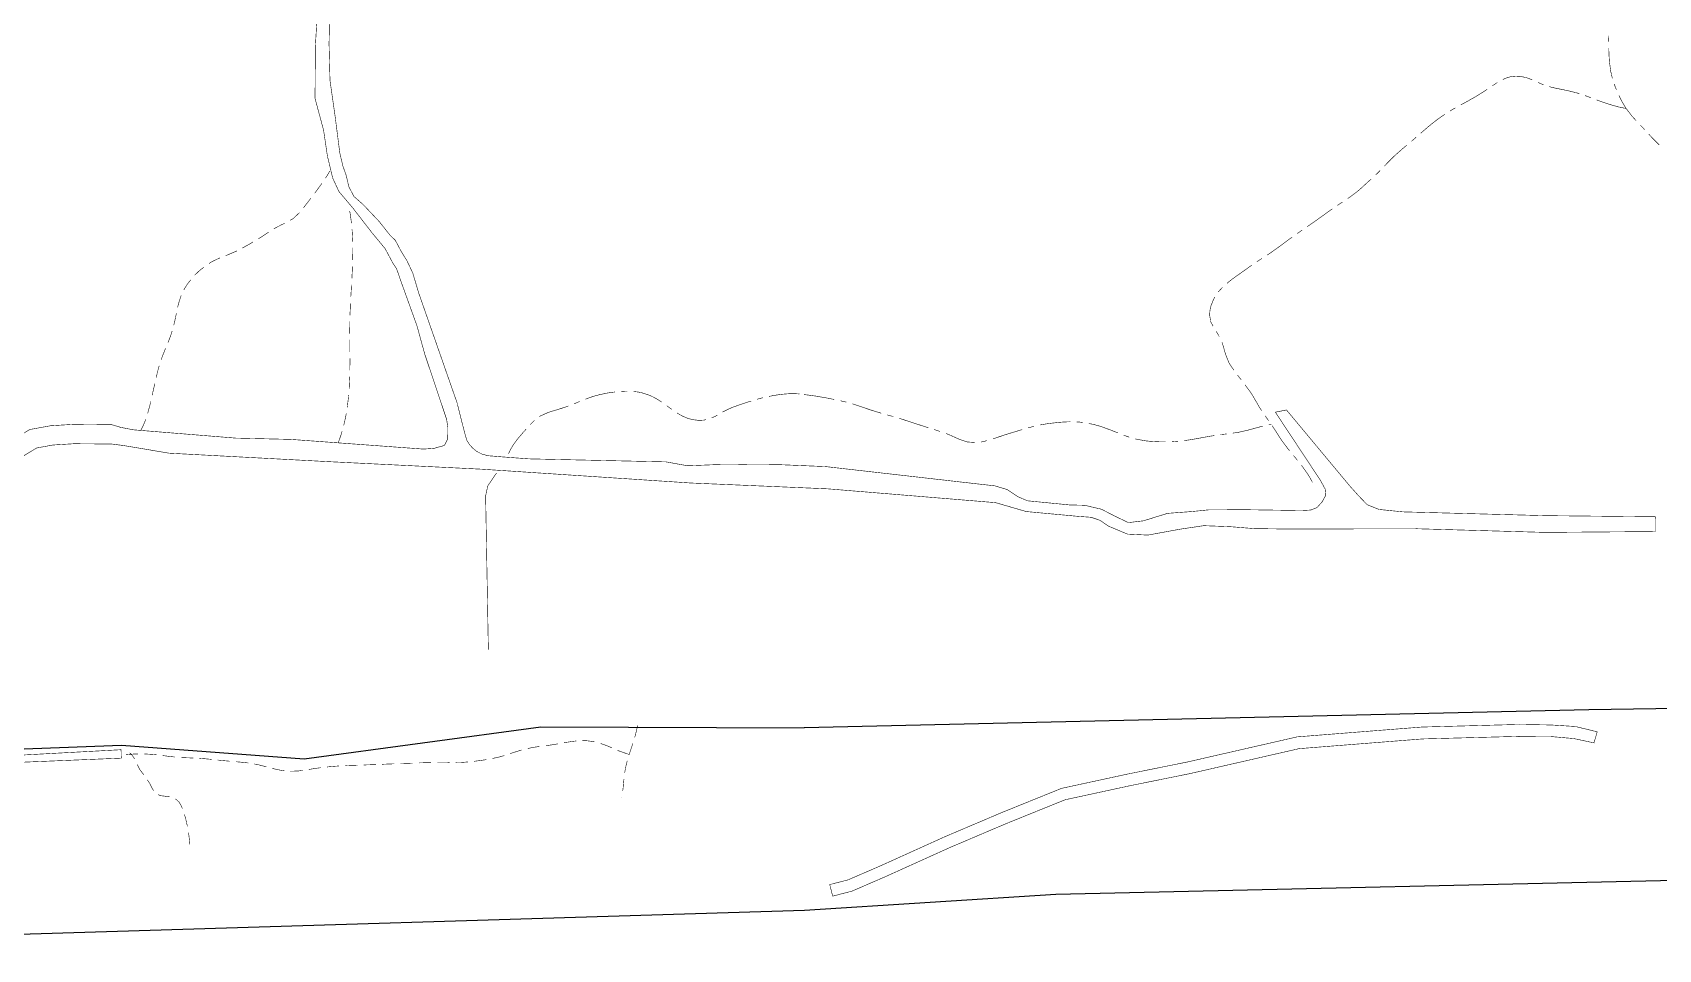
# Model space of a CAD drawing. Extents: x 204834 to 208707, y 4853033 to 4855981.
# Drawn here: x 207864 to 208393, y 4854871 to 4855170 of the extents above; entities that cross this region are included whole.
import ezdxf

# ---------------------------------------------------------------- set-up
doc = ezdxf.new("R2010")
doc.units = 0
doc.header["$LTSCALE"] = 1.5
doc.header["$MEASUREMENT"] = 0
doc.linetypes.add('PHANTOMX2', pattern=[5, 2.5, -0.5, 0.5, -0.5, 0.5, -0.5])
for name, color, linetype in [('CD-MALHA-LOTES', 40, 'CONTINUOUS'), ('HD-CURSO-INTER', 170, 'CONTINUOUS'), ('HD-VALAS-DRENOS', 170, 'CONTINUOUS'), ('SV-CAMINHO-TRILHA', 20, 'CONTINUOUS'), ('SV-EST-M-N-PAV', 1, 'PHANTOMX2'), ('SV-RUA-NAO-PAV-S-GUIA-C-GUIA', 7, 'PHANTOMX2')]:
    doc.layers.add(name, color=color, linetype=linetype)

msp = doc.modelspace()

# ---------------------------------------------------------------- linework, layer by layer
at = {"layer": 'CD-MALHA-LOTES', "linetype": 'Continuous'}
for p, q in [((207952.1, 4854933.15), (208029.15, 4854943.5)), ((208029.15, 4854943.5), (208114.94, 4854943.21)), ((207822.76, 4854934.88), (207892.56, 4854937.61)), ((207892.56, 4854937.61), (207952.1, 4854933.15)), ((207804.19, 4854874.36), (208115.12, 4854883.81))]:
    msp.add_line(p, q, dxfattribs=at)
for points in [[(208635.38, 4854952.57), (208538.16, 4854951.62), (208370.58, 4854949.07), (208114.94, 4854943.21)], [(208115.12, 4854883.81), (208196.9, 4854889.01), (208417.89, 4854894.08), (208648.03, 4854899.85)]]:
    msp.add_lwpolyline(points, dxfattribs=at)
at = {"layer": 'HD-CURSO-INTER', "const_width": 0.18}
for points in [[(208376.94, 4855168.69), (208376.99, 4855167.69)], [(208376.99, 4855167.69), (208377, 4855167.47)], [(208377, 4855167.47), (208377.01, 4855166.69)], [(208377.06, 4855164.69), (208377.08, 4855163.69)], [(208377.08, 4855163.69), (208377.09, 4855163.08)], [(208377.09, 4855163.08), (208377.16, 4855161.7)], [(208377.16, 4855161.7), (208377.16, 4855161.57)], [(208377.16, 4855161.57), (208377.23, 4855160.7)], [(208377.23, 4855160.7), (208377.27, 4855160.07)], [(208345.17, 4855155.32), (208343.41, 4855154.79)], [(208345.33, 4855155.34), (208345.17, 4855155.32)], [(208346.67, 4855155.48), (208345.33, 4855155.34)], [(208347.32, 4855155.45), (208346.67, 4855155.48)], [(208348.19, 4855155.41), (208347.32, 4855155.45)], [(208348.32, 4855155.39), (208348.19, 4855155.41)], [(208350.19, 4855155), (208348.32, 4855155.39)], [(208377.27, 4855160.07), (208377.59, 4855157.72)], [(208377.59, 4855157.72), (208377.67, 4855157.1)], [(208377.67, 4855157.1), (208377.98, 4855155.76)], [(208377.98, 4855155.76), (208378.18, 4855154.88)], [(208335.99, 4855150.24), (208334.05, 4855149.04)], [(208336.59, 4855150.63), (208335.99, 4855150.24)], [(208337.25, 4855151.06), (208336.59, 4855150.63)], [(208337.43, 4855151.18), (208337.25, 4855151.06)], [(208339.33, 4855152.47), (208339.09, 4855152.3)], [(208339.92, 4855152.86), (208339.33, 4855152.47)], [(208340.6, 4855153.32), (208339.92, 4855152.86)], [(208340.76, 4855153.4), (208340.6, 4855153.32)], [(208343.25, 4855154.74), (208342.52, 4855154.35)], [(208343.41, 4855154.79), (208343.25, 4855154.74)], [(208350.28, 4855154.97), (208350.19, 4855155)], [(208351.6, 4855154.49), (208350.28, 4855154.97)], [(208352.14, 4855154.25), (208351.6, 4855154.49)], [(208355.72, 4855152.67), (208353.97, 4855153.45)], [(208355.81, 4855152.65), (208355.72, 4855152.67)], [(208358.4, 4855151.86), (208357.72, 4855152.07)], [(208358.68, 4855151.8), (208358.4, 4855151.86)], [(208359.86, 4855151.53), (208358.68, 4855151.8)], [(208360.64, 4855151.38), (208359.86, 4855151.53)], [(208362.13, 4855151.08), (208360.64, 4855151.38)], [(208362.6, 4855150.98), (208362.13, 4855151.08)], [(208363.6, 4855150.78), (208362.6, 4855150.98)], [(208364.55, 4855150.54), (208363.6, 4855150.78)], [(208366.51, 4855150.07), (208364.55, 4855150.54)], [(208367.44, 4855149.76), (208366.51, 4855150.07)], [(208378.18, 4855154.88), (208378.22, 4855154.79)], [(208378.85, 4855152.89), (208379.13, 4855152.03)], [(208379.13, 4855152.03), (208379.55, 4855151.02)], [(208326.2, 4855144.64), (208325.81, 4855144.41)], [(208327.07, 4855145.14), (208326.2, 4855144.64)], [(208331.06, 4855147.32), (208328.82, 4855146.1)], [(208331.45, 4855147.54), (208331.06, 4855147.32)], [(208333.44, 4855148.67), (208331.45, 4855147.54)], [(208334.05, 4855149.04), (208333.44, 4855148.67)], [(208370.52, 4855148.71), (208369.34, 4855149.14)], [(208371.22, 4855148.44), (208370.52, 4855148.71)], [(208374.1, 4855147.36), (208373.09, 4855147.74)], [(208374.97, 4855147.06), (208374.1, 4855147.36)], [(208376.94, 4855146.39), (208374.97, 4855147.06)], [(208377.82, 4855146.13), (208376.94, 4855146.39)], [(208379.74, 4855145.58), (208377.82, 4855146.13)], [(208381.2, 4855145.24), (208379.74, 4855145.58)], [(208379.74, 4855145.58), (208379.74, 4855145.58)], [(208380.36, 4855149.19), (208380.8, 4855148.29)], [(208380.8, 4855148.29), (208381.09, 4855147.7)], [(208381.09, 4855147.7), (208381.73, 4855146.52)], [(208381.7, 4855145.15), (208381.2, 4855145.24)], [(208382.68, 4855144.97), (208381.7, 4855145.15)], [(208381.73, 4855146.52), (208381.8, 4855146.38)], [(208381.8, 4855146.38), (208382.25, 4855145.67)], [(208382.25, 4855145.67), (208382.68, 4855144.97)], [(208382.68, 4855144.97), (208384, 4855143.24)], [(208318.83, 4855139.49), (208318.27, 4855139.03)], [(208319.52, 4855140.06), (208318.83, 4855139.49)], [(208319.6, 4855140.13), (208319.52, 4855140.06)], [(208320.71, 4855140.98), (208319.6, 4855140.13)], [(208321.19, 4855141.34), (208320.71, 4855140.98)], [(208321.92, 4855141.87), (208321.19, 4855141.34)], [(208322, 4855141.93), (208321.92, 4855141.87)], [(208323.15, 4855142.73), (208322, 4855141.93)], [(208323.65, 4855143.06), (208323.15, 4855142.73)], [(208325.81, 4855144.41), (208325.34, 4855144.13)], [(208384, 4855143.24), (208384.49, 4855142.6)], [(208384.49, 4855142.6), (208385.96, 4855140.97)], [(208387.33, 4855139.52), (208387.55, 4855139.29)], [(208387.55, 4855139.29), (208388.03, 4855138.79)], [(208313.74, 4855135.09), (208312.77, 4855134.27)], [(208314.29, 4855135.57), (208313.74, 4855135.09)], [(208316, 4855137.07), (208315.79, 4855136.89)], [(208316.55, 4855137.54), (208316, 4855137.07)], [(208318.27, 4855139.03), (208316.55, 4855137.54)], [(208388.03, 4855138.79), (208388.6, 4855138.2)], [(208388.6, 4855138.2), (208388.72, 4855138.07)], [(208390.07, 4855136.6), (208390.37, 4855136.28)], [(208390.37, 4855136.28), (208390.75, 4855135.86)], [(208390.75, 4855135.86), (208391.38, 4855135.17)], [(208391.38, 4855135.17), (208392.84, 4855133.72)], [(208307.53, 4855129.78), (208306.02, 4855128.32)], [(208308.21, 4855130.37), (208307.53, 4855129.78)], [(208309.78, 4855131.76), (208308.21, 4855130.37)], [(208310.47, 4855132.34), (208309.78, 4855131.76)], [(208310.93, 4855132.72), (208310.47, 4855132.34)], [(208311.24, 4855132.98), (208310.93, 4855132.72)], [(208392.84, 4855133.72), (208393.51, 4855133.06)], [(208301.82, 4855123.98), (208301.12, 4855123.32)], [(208301.85, 4855124.01), (208301.82, 4855123.98)], [(208302.55, 4855124.72), (208301.85, 4855124.01)], [(208304.95, 4855127.22), (208303.94, 4855126.16)], [(208305.33, 4855127.6), (208304.95, 4855127.22)], [(208306, 4855128.29), (208305.33, 4855127.6)], [(208306.02, 4855128.32), (208306, 4855128.29)], [(208296.38, 4855118.98), (208295.19, 4855117.95)], [(208296.7, 4855119.27), (208296.38, 4855118.98)], [(208297.48, 4855119.99), (208296.7, 4855119.27)], [(208298.17, 4855120.63), (208297.48, 4855119.99)], [(208298.72, 4855121.13), (208298.17, 4855120.63)], [(208298.91, 4855121.3), (208298.72, 4855121.13)], [(208299.65, 4855121.96), (208298.91, 4855121.3)], [(208288.95, 4855113.6), (208288.63, 4855113.38)], [(208289.47, 4855113.93), (208288.95, 4855113.6)], [(208290.21, 4855114.42), (208289.47, 4855113.93)], [(208290.3, 4855114.48), (208290.21, 4855114.42)], [(208292.71, 4855116.09), (208291.97, 4855115.59)], [(208292.8, 4855116.15), (208292.71, 4855116.09)], [(208295.11, 4855117.88), (208292.8, 4855116.15)], [(208295.19, 4855117.95), (208295.11, 4855117.88)], [(208282.11, 4855108.74), (208279.65, 4855107.03)], [(208283.65, 4855109.85), (208282.11, 4855108.75)], [(208282.11, 4855108.75), (208282.11, 4855108.74)], [(208283.74, 4855109.91), (208283.65, 4855109.85)], [(208286.08, 4855111.61), (208283.74, 4855109.91)], [(208286.17, 4855111.67), (208286.08, 4855111.61)], [(208286.99, 4855112.25), (208286.17, 4855111.67)], [(208273.09, 4855102.45), (208272.75, 4855102.2)], [(208273.91, 4855103.03), (208273.09, 4855102.45)], [(208277.17, 4855105.33), (208275.54, 4855104.19)], [(208277.18, 4855105.33), (208277.17, 4855105.33)], [(208279.65, 4855107.03), (208278.83, 4855106.46)], [(208279.65, 4855107.03), (208279.65, 4855107.03)], [(208266.6, 4855097.74), (208265.78, 4855097.21)], [(208266.62, 4855097.75), (208266.6, 4855097.74)], [(208268.9, 4855099.36), (208266.62, 4855097.75)], [(208269.07, 4855099.49), (208268.9, 4855099.36)], [(208270.11, 4855100.25), (208269.07, 4855099.49)], [(208270.67, 4855100.68), (208270.11, 4855100.25)], [(208271.54, 4855101.32), (208270.67, 4855100.68)], [(208272.28, 4855101.86), (208271.54, 4855101.32)], [(208272.75, 4855102.2), (208272.28, 4855101.86)], [(208258.35, 4855092.18), (208256.69, 4855091.01)], [(208259.14, 4855092.75), (208258.35, 4855092.18)], [(208260.77, 4855093.91), (208259.14, 4855092.75)], [(208262.82, 4855095.3), (208262.42, 4855095.03)], [(208263.26, 4855095.58), (208262.82, 4855095.3)], [(208264.08, 4855096.11), (208263.26, 4855095.58)], [(208264.1, 4855096.12), (208264.08, 4855096.11)], [(208251.15, 4855086.63), (208250.53, 4855085.94)], [(208251.21, 4855086.68), (208251.15, 4855086.63)], [(208254.17, 4855089.2), (208252.69, 4855088.01)], [(208254.25, 4855089.27), (208254.17, 4855089.2)], [(208255.38, 4855090.09), (208254.25, 4855089.27)], [(208255.88, 4855090.44), (208255.38, 4855090.09)], [(208256.61, 4855090.95), (208255.88, 4855090.44)], [(208256.69, 4855091.01), (208256.61, 4855090.95)], [(208248.43, 4855083.03), (208247.51, 4855080.81)], [(208248.75, 4855083.54), (208248.43, 4855083.03)], [(208250.14, 4855085.52), (208249.88, 4855085.18)], [(208250.53, 4855085.94), (208250.14, 4855085.52)], [(208247.04, 4855077.86), (208247.03, 4855077.75)], [(208247.03, 4855077.75), (208247.32, 4855075.88)], [(208247.15, 4855079.28), (208247.04, 4855077.86)], [(208247.28, 4855079.84), (208247.15, 4855079.28)], [(208247.5, 4855080.81), (208247.28, 4855079.84)], [(208247.32, 4855075.88), (208247.38, 4855075.49)], [(208247.51, 4855080.81), (208247.5, 4855080.81)], [(208247.38, 4855075.49), (208248.15, 4855074.08)], [(208249.16, 4855072.36), (208249.66, 4855071.62)], [(208249.66, 4855071.62), (208250.17, 4855070.64)], [(208251.04, 4855068.84), (208251.36, 4855067.89)], [(208251.36, 4855067.89), (208251.41, 4855067.73)], [(208251.41, 4855067.73), (208251.64, 4855066.93)], [(208251.64, 4855066.93), (208251.83, 4855066.28)], [(208251.83, 4855066.28), (208252.19, 4855065.01)], [(208252.19, 4855065.01), (208252.24, 4855064.82)], [(208252.24, 4855064.82), (208253.29, 4855062.22)], [(208253.29, 4855062.22), (208253.36, 4855062.06)], [(208253.36, 4855062.06), (208253.81, 4855061.37)], [(208253.81, 4855061.37), (208254.26, 4855060.67)], [(208254.26, 4855060.67), (208254.95, 4855059.73)], [(208256.14, 4855058.12), (208256.74, 4855057.32)], [(208256.74, 4855057.32), (208257.17, 4855056.76)], [(208257.17, 4855056.76), (208257.35, 4855056.53)], [(208258.56, 4855054.94), (208259.02, 4855054.34)], [(208040.91, 4855049.13), (208041.2, 4855049.25)], [(208041.2, 4855049.25), (208041.83, 4855049.51)], [(208043.69, 4855050.25), (208044.63, 4855050.6)], [(208044.63, 4855050.6), (208045.24, 4855050.84)], [(208045.24, 4855050.84), (208046.52, 4855051.24)], [(208046.52, 4855051.24), (208046.67, 4855051.29)], [(208046.67, 4855051.29), (208047.49, 4855051.51)], [(208047.49, 4855051.51), (208048.12, 4855051.69)], [(208048.12, 4855051.69), (208050.41, 4855052.18)], [(208050.41, 4855052.18), (208050.43, 4855052.19)], [(208050.43, 4855052.19), (208051.39, 4855052.35)], [(208051.39, 4855052.35), (208051.91, 4855052.43)], [(208051.91, 4855052.43), (208053.38, 4855052.62)], [(208055.37, 4855052.79), (208056.11, 4855052.85)], [(208056.11, 4855052.85), (208057.37, 4855052.88)], [(208059.36, 4855052.79), (208060.35, 4855052.66)], [(208060.35, 4855052.66), (208061.12, 4855052.56)], [(208061.12, 4855052.56), (208062.31, 4855052.28)], [(208062.31, 4855052.28), (208062.59, 4855052.22)], [(208062.59, 4855052.22), (208063.27, 4855051.99)], [(208063.27, 4855051.99), (208064.02, 4855051.75)], [(208064.02, 4855051.75), (208065.14, 4855051.28)], [(208065.14, 4855051.28), (208065.41, 4855051.17)], [(208065.41, 4855051.17), (208066.04, 4855050.84)], [(208066.04, 4855050.84), (208066.8, 4855050.44)], [(208066.8, 4855050.44), (208067.77, 4855049.84)], [(208067.77, 4855049.84), (208068.08, 4855049.65)], [(208068.08, 4855049.65), (208068.6, 4855049.29)], [(208095.62, 4855049.01), (208096.75, 4855049.38)], [(208096.75, 4855049.38), (208097.05, 4855049.47)], [(208097.05, 4855049.47), (208097.71, 4855049.67)], [(208099.63, 4855050.24), (208099.92, 4855050.33)], [(208099.92, 4855050.33), (208101.56, 4855050.75)], [(208103.52, 4855051.16), (208104.5, 4855051.37)], [(208104.5, 4855051.37), (208104.61, 4855051.39)], [(208104.61, 4855051.39), (208105.48, 4855051.53)], [(208105.48, 4855051.53), (208106.1, 4855051.64)], [(208106.1, 4855051.64), (208107.46, 4855051.81)], [(208107.46, 4855051.81), (208108.12, 4855051.9)], [(208108.12, 4855051.9), (208109.45, 4855052.01)], [(208109.45, 4855052.01), (208109.62, 4855052.02)], [(208109.62, 4855052.02), (208110.45, 4855052.05)], [(208110.45, 4855052.05), (208111.12, 4855052.07)], [(208111.12, 4855052.07), (208112.45, 4855052.03)], [(208112.45, 4855052.03), (208112.8, 4855052.02)], [(208112.8, 4855052.02), (208113.44, 4855051.94)], [(208114.93, 4855051.75), (208115.92, 4855051.65)], [(208115.92, 4855051.65), (208116.42, 4855051.59)], [(208116.42, 4855051.59), (208117.9, 4855051.39)], [(208117.9, 4855051.39), (208118.72, 4855051.28)], [(208118.72, 4855051.28), (208120.87, 4855050.91)], [(208120.87, 4855050.91), (208121.67, 4855050.78)], [(208121.67, 4855050.78), (208122.83, 4855050.56)], [(208122.83, 4855050.56), (208123.15, 4855050.5)], [(208123.15, 4855050.5), (208123.82, 4855050.36)], [(208123.82, 4855050.36), (208124.62, 4855050.2)], [(208124.62, 4855050.2), (208124.8, 4855050.17)], [(208126.75, 4855049.75), (208127.73, 4855049.53)], [(208127.73, 4855049.53), (208127.77, 4855049.52)], [(208127.77, 4855049.52), (208128.7, 4855049.3)], [(208259.02, 4855054.34), (208259.76, 4855053.34)], [(208259.76, 4855053.34), (208259.92, 4855053.14)], [(208259.92, 4855053.14), (208260.9, 4855051.69)], [(208260.9, 4855051.69), (208261.04, 4855051.47)], [(208261.04, 4855051.47), (208262.41, 4855049.1)], [(208028.74, 4855044.62), (208028.84, 4855044.7)], [(208028.84, 4855044.7), (208031.46, 4855045.88)], [(208031.46, 4855045.88), (208031.56, 4855045.93)], [(208031.56, 4855045.93), (208032.41, 4855046.2)], [(208032.41, 4855046.2), (208033.01, 4855046.39)], [(208033.01, 4855046.39), (208034.32, 4855046.78)], [(208034.32, 4855046.78), (208034.94, 4855046.97)], [(208034.94, 4855046.97), (208037.18, 4855047.69)], [(208037.18, 4855047.69), (208037.79, 4855047.89)], [(208037.79, 4855047.89), (208038.13, 4855048.02)], [(208039.99, 4855048.74), (208040.91, 4855049.13)], [(208070.23, 4855048.13), (208071.04, 4855047.54)], [(208071.04, 4855047.54), (208071.29, 4855047.36)], [(208071.29, 4855047.36), (208071.85, 4855046.96)], [(208073.51, 4855045.84), (208074.32, 4855045.31)], [(208074.32, 4855045.31), (208075.23, 4855044.83)], [(208075.23, 4855044.83), (208075.65, 4855044.61)], [(208075.65, 4855044.61), (208076.14, 4855044.41)], [(208076.14, 4855044.41), (208077.05, 4855044.03)], [(208077.05, 4855044.03), (208078.02, 4855043.76)], [(208084.87, 4855044.21), (208085.8, 4855044.58)], [(208085.8, 4855044.58), (208085.9, 4855044.62)], [(208085.9, 4855044.62), (208086.67, 4855045.06)], [(208088.4, 4855046.07), (208088.5, 4855046.13)], [(208088.5, 4855046.13), (208090.18, 4855046.98)], [(208090.18, 4855046.98), (208090.42, 4855047.1)], [(208090.42, 4855047.1), (208091.1, 4855047.38)], [(208091.1, 4855047.38), (208091.8, 4855047.67)], [(208091.8, 4855047.67), (208092.96, 4855048.09)], [(208092.96, 4855048.09), (208093.21, 4855048.19)], [(208093.21, 4855048.19), (208094.85, 4855048.75)], [(208094.85, 4855048.75), (208095.62, 4855049.01)], [(208130.63, 4855048.77), (208131, 4855048.67)], [(208131, 4855048.67), (208133.48, 4855047.84)], [(208133.48, 4855047.84), (208133.85, 4855047.71)], [(208133.85, 4855047.71), (208134.42, 4855047.51)], [(208134.42, 4855047.51), (208135.26, 4855047.22)], [(208135.26, 4855047.22), (208136.32, 4855046.86)], [(208136.32, 4855046.86), (208137.17, 4855046.58)], [(208137.17, 4855046.58), (208138.22, 4855046.25)], [(208138.22, 4855046.25), (208138.6, 4855046.14)], [(208138.6, 4855046.14), (208139.18, 4855045.97)], [(208139.18, 4855045.97), (208140.04, 4855045.71)], [(208140.04, 4855045.71), (208140.14, 4855045.68)], [(208142.06, 4855045.14), (208142.18, 4855045.1)], [(208142.18, 4855045.1), (208143.02, 4855044.86)], [(208143.02, 4855044.86), (208143.62, 4855044.7)], [(208143.62, 4855044.7), (208143.99, 4855044.59)], [(208145.91, 4855044.03), (208146.38, 4855043.89)], [(208262.41, 4855049.1), (208262.54, 4855048.88)], [(208262.54, 4855048.88), (208262.91, 4855048.23)], [(208262.91, 4855048.23), (208263.29, 4855047.57)], [(208263.29, 4855047.57), (208263.96, 4855046.53)], [(208265.09, 4855044.88), (208265.38, 4855044.47)], [(208265.38, 4855044.47), (208266.27, 4855043.27)], [(208021.42, 4855037.07), (208023.07, 4855039.01)], [(208023.07, 4855039.01), (208023.35, 4855039.35)], [(208023.35, 4855039.35), (208023.73, 4855039.76)], [(208023.73, 4855039.76), (208024.36, 4855040.46)], [(208024.36, 4855040.46), (208024.4, 4855040.5)], [(208025.75, 4855041.98), (208025.89, 4855042.13)], [(208025.89, 4855042.13), (208026.45, 4855042.7)], [(208026.45, 4855042.7), (208026.95, 4855043.21)], [(208026.95, 4855043.21), (208027.17, 4855043.38)], [(208078.02, 4855043.76), (208078.5, 4855043.62)], [(208078.5, 4855043.62), (208080, 4855043.44)], [(208080, 4855043.44), (208080.68, 4855043.36)], [(208080.68, 4855043.36), (208081.99, 4855043.43)], [(208081.99, 4855043.43), (208082.19, 4855043.44)], [(208082.19, 4855043.44), (208082.97, 4855043.59)], [(208146.38, 4855043.89), (208148.77, 4855043.13)], [(208148.77, 4855043.13), (208149.23, 4855042.98)], [(208149.23, 4855042.98), (208149.72, 4855042.82)], [(208149.72, 4855042.82), (208150.66, 4855042.51)], [(208150.66, 4855042.51), (208152.57, 4855041.88)], [(208152.57, 4855041.88), (208153.17, 4855041.69)], [(208153.17, 4855041.69), (208154.47, 4855041.27)], [(208154.47, 4855041.27), (208154.6, 4855041.23)], [(208154.6, 4855041.23), (208155.43, 4855040.97)], [(208157.33, 4855040.37), (208159.24, 4855039.76)], [(208161.13, 4855039.1), (208161.15, 4855039.09)], [(208161.15, 4855039.09), (208162.06, 4855038.73)], [(208162.06, 4855038.73), (208162.55, 4855038.53)], [(208180.22, 4855038.61), (208180.46, 4855038.69)], [(208180.46, 4855038.69), (208183.09, 4855039.5)], [(208183.09, 4855039.5), (208183.33, 4855039.57)], [(208183.33, 4855039.57), (208184.05, 4855039.78)], [(208184.05, 4855039.78), (208184.77, 4855040)], [(208184.77, 4855040), (208185.96, 4855040.36)], [(208187.88, 4855040.92), (208189.82, 4855041.43)], [(208191.77, 4855041.87), (208192.42, 4855041.99)], [(208192.42, 4855041.99), (208193.74, 4855042.2)], [(208193.74, 4855042.2), (208193.9, 4855042.23)], [(208193.9, 4855042.23), (208194.73, 4855042.34)], [(208194.73, 4855042.34), (208195.39, 4855042.43)], [(208195.39, 4855042.43), (208197.71, 4855042.68)], [(208197.71, 4855042.68), (208197.86, 4855042.7)], [(208197.86, 4855042.7), (208198.7, 4855042.77)], [(208198.7, 4855042.77), (208199.36, 4855042.83)], [(208199.36, 4855042.83), (208201.7, 4855042.92)], [(208203.7, 4855042.87), (208204.7, 4855042.81)], [(208204.7, 4855042.81), (208204.77, 4855042.8)], [(208204.77, 4855042.8), (208205.69, 4855042.69)], [(208207.66, 4855042.36), (208208.64, 4855042.16)], [(208208.64, 4855042.16), (208209.18, 4855042.06)], [(208209.18, 4855042.06), (208210.58, 4855041.68)], [(208210.58, 4855041.68), (208210.63, 4855041.67)], [(208210.63, 4855041.67), (208211.54, 4855041.39)], [(208211.54, 4855041.39), (208212.06, 4855041.22)], [(208212.06, 4855041.22), (208214.36, 4855040.38)], [(208214.36, 4855040.38), (208214.48, 4855040.34)], [(208214.48, 4855040.34), (208217.15, 4855039.27)], [(208250.57, 4855038.72), (208252.56, 4855038.96)], [(208254.54, 4855039.2), (208255.53, 4855039.35)], [(208255.53, 4855039.35), (208256.48, 4855039.49)], [(208256.48, 4855039.49), (208258.47, 4855039.94)], [(208258.47, 4855039.94), (208259.4, 4855040.15)], [(208259.4, 4855040.15), (208260.41, 4855040.42)], [(208260.41, 4855040.42), (208260.85, 4855040.54)], [(208260.85, 4855040.54), (208263.31, 4855041.21)], [(208263.31, 4855041.21), (208263.4, 4855041.24)], [(208263.4, 4855041.24), (208264.28, 4855041.46)], [(208266.23, 4855041.88), (208267.13, 4855042.05)], [(208267.13, 4855042.05), (208267.13, 4855042.05)], [(208267.4, 4855041.62), (208267.96, 4855040.8)], [(208267.96, 4855040.8), (208268.5, 4855039.95)], [(208268.5, 4855039.95), (208268.77, 4855039.54)], [(208268.77, 4855039.54), (208269.04, 4855039.11)], [(208269.04, 4855039.11), (208269.57, 4855038.27)], [(208019.05, 4855033.31), (208019.27, 4855033.79)], [(208019.27, 4855033.79), (208020.01, 4855035.06)], [(208020.01, 4855035.06), (208020.02, 4855035.1)], [(208020.02, 4855035.1), (208021.16, 4855036.7)], [(208021.16, 4855036.7), (208021.42, 4855037.07)], [(208162.55, 4855038.53), (208163.89, 4855037.93)], [(208163.89, 4855037.93), (208164.08, 4855037.84)], [(208164.08, 4855037.84), (208164.8, 4855037.52)], [(208164.8, 4855037.52), (208165.45, 4855037.22)], [(208165.45, 4855037.22), (208167.61, 4855036.49)], [(208167.61, 4855036.49), (208168.01, 4855036.35)], [(208168.01, 4855036.35), (208170.58, 4855036.16)], [(208172.57, 4855036.3), (208174.52, 4855036.75)], [(208176.44, 4855037.32), (208177.38, 4855037.64)], [(208177.38, 4855037.64), (208178.01, 4855037.86)], [(208178.01, 4855037.86), (208180.22, 4855038.61)], [(208219.02, 4855038.55), (208219.63, 4855038.32)], [(208219.63, 4855038.32), (208220.9, 4855037.88)], [(208222.82, 4855037.34), (208223.36, 4855037.19)], [(208223.36, 4855037.19), (208225.77, 4855036.78)], [(208225.77, 4855036.78), (208226.32, 4855036.68)], [(208226.32, 4855036.68), (208227.75, 4855036.54)], [(208227.75, 4855036.54), (208227.81, 4855036.54)], [(208227.81, 4855036.54), (208229.75, 4855036.43)], [(208229.75, 4855036.43), (208230.31, 4855036.4)], [(208230.31, 4855036.4), (208231.75, 4855036.37)], [(208231.75, 4855036.37), (208231.81, 4855036.37)], [(208231.81, 4855036.37), (208232.75, 4855036.38)], [(208234.75, 4855036.44), (208235.48, 4855036.47)], [(208235.48, 4855036.47), (208236.74, 4855036.57)], [(208238.73, 4855036.78), (208239.73, 4855036.91)], [(208239.73, 4855036.91), (208239.95, 4855036.94)], [(208239.95, 4855036.94), (208241.7, 4855037.22)], [(208241.7, 4855037.22), (208242.08, 4855037.28)], [(208242.08, 4855037.28), (208242.69, 4855037.39)], [(208242.69, 4855037.39), (208243.56, 4855037.55)], [(208243.56, 4855037.55), (208244.65, 4855037.75)], [(208244.65, 4855037.75), (208245.03, 4855037.82)], [(208245.03, 4855037.82), (208246.62, 4855038.11)], [(208246.62, 4855038.11), (208247.15, 4855038.2)], [(208247.15, 4855038.2), (208248.6, 4855038.43)], [(208269.57, 4855038.27), (208270.13, 4855037.43)], [(208270.13, 4855037.43), (208270.48, 4855036.89)], [(208270.48, 4855036.89), (208271.89, 4855035)], [(208271.89, 4855035), (208272.27, 4855034.48)], [(208272.27, 4855034.48), (208273.12, 4855033.42)], [(208018.63, 4855032.4), (208019.05, 4855033.31)], [(208274.39, 4855031.88), (208274.83, 4855031.35)], [(208274.83, 4855031.35), (208275.66, 4855030.34)], [(208276.91, 4855028.77), (208277.3, 4855028.27)], [(208277.3, 4855028.27), (208278.66, 4855026.34)], [(208278.66, 4855026.34), (208279.03, 4855025.82)], [(208279.03, 4855025.82), (208279.74, 4855024.65)], [(208279.74, 4855024.65), (208279.8, 4855024.54)], [(208279.8, 4855024.54), (208280.21, 4855023.77)], [(208280.21, 4855023.77), (208280.51, 4855023.21)], [(208280.51, 4855023.21), (208280.51, 4855023.21)]]:
    msp.add_lwpolyline(points, dxfattribs=at)
at = {"layer": 'HD-VALAS-DRENOS', "const_width": 0.18}
msp.add_lwpolyline([(208012.1, 4854968.71), (208011.21, 4855018.8), (208011.92, 4855022.05), (208014.74, 4855026.19)], dxfattribs=at)
at = {"layer": 'SV-CAMINHO-TRILHA', "const_width": 0.18}
for points in [[(207959.72, 4855123.3), (207960.08, 4855123.92)], [(207960.08, 4855123.92), (207960.48, 4855124.6)], [(207960.48, 4855124.6), (207960.49, 4855124.61)], [(207955.52, 4855117.35), (207956.12, 4855118.15)], [(207956.12, 4855118.15), (207956.59, 4855118.78)], [(207956.59, 4855118.78), (207957.31, 4855119.76)], [(207957.31, 4855119.76), (207957.48, 4855119.99)], [(207957.48, 4855119.99), (207957.89, 4855120.57)], [(207959.01, 4855122.23), (207959.56, 4855123.06)], [(207959.56, 4855123.06), (207959.72, 4855123.3)], [(207951.87, 4855112.58), (207953.1, 4855114.17)], [(207953.1, 4855114.17), (207953.15, 4855114.23)], [(207953.15, 4855114.23), (207954.31, 4855115.76)], [(207944.97, 4855107.19), (207945.77, 4855107.56)], [(207947.53, 4855108.51), (207948.4, 4855109)], [(207948.4, 4855109), (207948.44, 4855109.02)], [(207948.44, 4855109.02), (207950.6, 4855111.04)], [(207967.1, 4855110.61), (207966.94, 4855111.53)], [(207967.11, 4855110.54), (207967.1, 4855110.61)], [(207967.32, 4855109.12), (207967.11, 4855110.54)], [(207967.39, 4855108.56), (207967.32, 4855109.12)], [(207967.51, 4855107.63), (207967.39, 4855108.56)], [(207967.51, 4855107.57), (207967.51, 4855107.63)], [(207937.17, 4855102.49), (207938.02, 4855103.02)], [(207938.02, 4855103.02), (207938.78, 4855103.5)], [(207938.78, 4855103.5), (207940.53, 4855104.66)], [(207942.21, 4855105.74), (207942.55, 4855105.95)], [(207942.55, 4855105.95), (207944.87, 4855107.14)], [(207944.87, 4855107.14), (207944.97, 4855107.19)], [(207967.86, 4855103.15), (207967.7, 4855105.58)], [(207967.88, 4855102.58), (207967.86, 4855103.15)], [(207967.91, 4855101.58), (207967.88, 4855102.58)], [(207926.52, 4855097.02), (207927.45, 4855097.37)], [(207927.45, 4855097.37), (207927.53, 4855097.4)], [(207927.53, 4855097.4), (207929.29, 4855098.16)], [(207929.29, 4855098.16), (207929.83, 4855098.39)], [(207929.83, 4855098.39), (207930.2, 4855098.58)], [(207931.97, 4855099.49), (207932.5, 4855099.77)], [(207932.5, 4855099.77), (207933.72, 4855100.46)], [(207933.72, 4855100.46), (207933.81, 4855100.51)], [(207933.81, 4855100.51), (207935.46, 4855101.46)], [(207967.9, 4855095.58), (207967.94, 4855097.58)], [(207967.94, 4855097.58), (207967.95, 4855097.95)], [(207967.95, 4855097.95), (207967.95, 4855099.58)], [(207917.18, 4855091.36), (207917.74, 4855091.9)], [(207917.74, 4855091.9), (207919.46, 4855093.31)], [(207921.1, 4855094.46), (207921.96, 4855094.98)], [(207921.96, 4855094.98), (207922.14, 4855095.09)], [(207922.14, 4855095.09), (207924.65, 4855096.29)], [(207967.75, 4855091.59), (207967.77, 4855091.97)], [(207967.77, 4855091.97), (207967.84, 4855093.58)], [(207912.92, 4855085.85), (207913.22, 4855086.41)], [(207913.22, 4855086.41), (207913.95, 4855087.56)], [(207913.95, 4855087.56), (207914.03, 4855087.68)], [(207914.03, 4855087.68), (207915.16, 4855089.15)], [(207916.47, 4855090.66), (207916.66, 4855090.86)], [(207916.66, 4855090.86), (207917.18, 4855091.36)], [(207967.44, 4855085.98), (207967.48, 4855086.59)], [(207967.48, 4855086.59), (207967.53, 4855087.48)], [(207967.53, 4855087.48), (207967.54, 4855087.59)], [(207967.65, 4855089.59), (207967.75, 4855091.59)], [(207910.91, 4855080.22), (207911.14, 4855081.19)], [(207911.14, 4855081.19), (207911.25, 4855081.61)], [(207911.25, 4855081.61), (207911.73, 4855083.1)], [(207911.73, 4855083.1), (207911.92, 4855083.7)], [(207911.92, 4855083.7), (207912.07, 4855084.04)], [(207967.15, 4855080.6), (207967.19, 4855081.48)], [(207967.19, 4855081.48), (207967.2, 4855081.6)], [(207967.31, 4855083.6), (207967.35, 4855084.48)], [(207967.35, 4855084.48), (207967.42, 4855085.6)], [(207967.42, 4855085.6), (207967.44, 4855085.98)], [(207909.86, 4855075.33), (207910.04, 4855076.07)], [(207910.04, 4855076.07), (207910.29, 4855077.28)], [(207910.29, 4855077.28), (207910.35, 4855077.54)], [(207910.35, 4855077.54), (207910.5, 4855078.26)], [(207967.04, 4855077.61), (207967.06, 4855078.47)], [(207967.06, 4855078.47), (207967.11, 4855079.6)], [(207967.11, 4855079.6), (207967.12, 4855079.97)], [(207967.12, 4855079.97), (207967.15, 4855080.6)], [(207908.15, 4855069.71), (207908.46, 4855070.54)], [(207908.46, 4855070.54), (207908.68, 4855071.12)], [(207908.68, 4855071.12), (207909.1, 4855072.43)], [(207909.63, 4855074.36), (207909.86, 4855075.33)], [(207966.96, 4855073.41), (207966.97, 4855074.61)], [(207966.96, 4855072.61), (207966.96, 4855073.41)], [(207966.96, 4855071.9), (207966.96, 4855072.61)], [(207966.96, 4855071.61), (207966.96, 4855071.9)], [(207966.97, 4855074.61), (207966.98, 4855074.92)], [(207966.98, 4855074.92), (207966.99, 4855075.61)], [(207906.21, 4855064.97), (207906.29, 4855065.18)], [(207906.29, 4855065.18), (207906.59, 4855065.9)], [(207906.59, 4855065.9), (207906.86, 4855066.57)], [(207906.86, 4855066.57), (207906.97, 4855066.82)], [(207907.73, 4855068.67), (207908.11, 4855069.6)], [(207908.11, 4855069.6), (207908.15, 4855069.71)], [(207966.97, 4855068.88), (207966.97, 4855069.61)], [(207966.97, 4855068.61), (207966.97, 4855068.88)], [(207966.98, 4855067.37), (207966.97, 4855068.61)], [(207966.99, 4855066.61), (207966.98, 4855067.37)], [(207966.99, 4855065.86), (207966.99, 4855066.61)], [(207966.99, 4855065.61), (207966.99, 4855065.86)], [(207904.37, 4855059.27), (207904.59, 4855060.12)], [(207904.59, 4855060.12), (207904.9, 4855061.2)], [(207905.52, 4855063.1), (207906.21, 4855064.97)], [(207966.98, 4855059.83), (207966.99, 4855060.61)], [(207966.99, 4855060.61), (207967, 4855061.33)], [(207967, 4855062.84), (207967, 4855063.61)], [(207967, 4855062.61), (207967, 4855062.84)], [(207967, 4855061.33), (207967, 4855062.61)], [(207902.89, 4855052.82), (207903.46, 4855055.37)], [(207903.91, 4855057.32), (207904.14, 4855058.3)], [(207904.14, 4855058.3), (207904.22, 4855058.66)], [(207904.22, 4855058.66), (207904.37, 4855059.27)], [(207966.77, 4855053.83), (207966.9, 4855056.61)], [(207966.9, 4855056.61), (207966.91, 4855056.82)], [(207966.91, 4855056.82), (207966.93, 4855057.61)], [(207966.98, 4855059.61), (207966.98, 4855059.83)], [(207901.91, 4855048.55), (207902.14, 4855049.48)], [(207902.14, 4855049.48), (207902.15, 4855049.52)], [(207902.59, 4855051.47), (207902.8, 4855052.45)], [(207902.8, 4855052.45), (207902.89, 4855052.82)], [(207966.18, 4855047.9), (207966.5, 4855050.62)], [(207966.5, 4855050.62), (207966.53, 4855050.86)], [(207966.53, 4855050.86), (207966.59, 4855051.62)], [(207966.75, 4855053.61), (207966.77, 4855053.83)], [(207901.13, 4855045.65), (207901.67, 4855047.58)], [(207901.67, 4855047.58), (207901.79, 4855048.02)], [(207901.79, 4855048.02), (207901.91, 4855048.55)], [(207965.35, 4855043.24), (207965.65, 4855044.68)], [(207965.65, 4855044.68), (207965.7, 4855044.96)], [(207965.7, 4855044.96), (207965.82, 4855045.67)], [(207966.14, 4855047.64), (207966.18, 4855047.9)], [(207898.88, 4855040.1), (207899.34, 4855040.99)], [(207899.34, 4855040.99), (207899.57, 4855041.45)], [(207899.57, 4855041.45), (207900.17, 4855042.81)], [(207900.17, 4855042.82), (207900.5, 4855043.75)], [(207900.17, 4855042.81), (207900.17, 4855042.82)], [(207963.71, 4855037.47), (207964.18, 4855038.87)], [(207964.18, 4855038.87), (207964.19, 4855038.9)], [(207964.19, 4855038.9), (207964.47, 4855039.83)], [(207964.98, 4855041.76), (207965.22, 4855042.73)], [(207965.22, 4855042.73), (207965.35, 4855043.24)], [(207963.17, 4855036.04), (207963.52, 4855036.98)], [(207963.52, 4855036.98), (207963.71, 4855037.47)], [(208060.68, 4854944), (208060.5, 4854943.01)], [(208036.76, 4854938.36), (208037.45, 4854938.49)], [(208037.45, 4854938.49), (208038.74, 4854938.69)], [(208038.74, 4854938.69), (208039.67, 4854938.83)], [(208039.67, 4854938.83), (208040.72, 4854938.94)], [(208042.72, 4854939.05), (208043.72, 4854939.02)], [(208043.72, 4854939.02), (208044.18, 4854939.01)], [(208044.18, 4854939.01), (208044.71, 4854938.95)], [(208044.71, 4854938.95), (208045.67, 4854938.84)], [(208045.67, 4854938.84), (208046.69, 4854938.65)], [(208048.63, 4854938.15), (208050.5, 4854937.47)], [(208059.18, 4854938.19), (208058.86, 4854937.25)], [(208060.04, 4854941.06), (208059.76, 4854940.11)], [(208060.05, 4854941.07), (208060.04, 4854941.06)], [(208060.4, 4854942.52), (208060.05, 4854941.07)], [(208060.5, 4854943.01), (208060.4, 4854942.52)], [(207894.04, 4854934.44), (207895.03, 4854934.56)], [(207895.03, 4854934.56), (207895.53, 4854934.61)], [(207895.76, 4854934.7), (207895.24, 4854935.09)], [(207895.53, 4854934.61), (207897.02, 4854934.71)], [(207895.81, 4854934.66), (207895.76, 4854934.7)], [(207896.34, 4854933.89), (207895.81, 4854934.66)], [(207896.9, 4854933.07), (207896.34, 4854933.89)], [(207897.02, 4854934.71), (207897.03, 4854934.71)], [(207897.03, 4854934.71), (207898.02, 4854934.73)], [(207900.02, 4854934.72), (207902.02, 4854934.62)], [(207902.02, 4854934.62), (207902.56, 4854934.59)], [(207902.56, 4854934.59), (207904.01, 4854934.45)], [(207906, 4854934.2), (207906.41, 4854934.15)], [(207906.41, 4854934.15), (207906.99, 4854934.07)], [(207906.99, 4854934.07), (207907.89, 4854933.95)], [(207907.89, 4854933.95), (207909.97, 4854933.72)], [(207911.96, 4854933.56), (207912.96, 4854933.51)], [(207912.96, 4854933.51), (207913.81, 4854933.47)], [(207913.81, 4854933.47), (207914.96, 4854933.43)], [(207914.96, 4854933.43), (207915.31, 4854933.42)], [(207915.31, 4854933.42), (207915.96, 4854933.39)], [(207917.95, 4854933.29), (207918.84, 4854933.23)], [(207918.84, 4854933.23), (207919.95, 4854933.14)], [(207919.95, 4854933.14), (207920.92, 4854933.05)], [(207920.92, 4854933.05), (207921.94, 4854932.95)], [(207923.93, 4854932.74), (207924.92, 4854932.63)], [(208010.42, 4854932.72), (208011.25, 4854932.84)], [(208011.25, 4854932.84), (208011.41, 4854932.87)], [(208013.38, 4854933.23), (208015.33, 4854933.65)], [(208015.33, 4854933.65), (208015.66, 4854933.72)], [(208015.66, 4854933.72), (208016.3, 4854933.91)], [(208016.3, 4854933.91), (208017.11, 4854934.14)], [(208017.11, 4854934.14), (208017.26, 4854934.19)], [(208019.15, 4854934.82), (208019.96, 4854935.09)], [(208019.96, 4854935.09), (208022.02, 4854935.72)], [(208022.02, 4854935.72), (208022.77, 4854935.95)], [(208022.77, 4854935.95), (208022.98, 4854936)], [(208024.92, 4854936.48), (208025.69, 4854936.65)], [(208025.69, 4854936.65), (208026.88, 4854936.87)], [(208026.88, 4854936.87), (208027.17, 4854936.92)], [(208027.17, 4854936.92), (208028.86, 4854937.17)], [(208030.84, 4854937.42), (208032.82, 4854937.68)], [(208032.82, 4854937.68), (208033.02, 4854937.71)], [(208033.02, 4854937.71), (208034.79, 4854938.02)], [(208050.5, 4854937.47), (208051.05, 4854937.26)], [(208051.05, 4854937.26), (208052.35, 4854936.7)], [(208054.19, 4854935.9), (208054.62, 4854935.71)], [(208054.62, 4854935.71), (208057, 4854934.87)], [(208057, 4854934.87), (208057.44, 4854934.71)], [(208057.44, 4854934.71), (208057.96, 4854934.58)], [(208058.23, 4854935.37), (208057.92, 4854934.4)], [(208058.54, 4854936.3), (208058.23, 4854935.37)], [(208058.71, 4854936.8), (208058.54, 4854936.3)], [(208058.86, 4854937.25), (208058.71, 4854936.8)], [(207898.58, 4854929.59), (207897.74, 4854931.26)], [(207898.66, 4854929.48), (207898.58, 4854929.59)], [(207899.9, 4854927.91), (207898.66, 4854929.48)], [(207924.92, 4854932.63), (207925.4, 4854932.58)], [(207925.4, 4854932.58), (207927.91, 4854932.35)], [(207929.9, 4854932.18), (207930.9, 4854932.1)], [(207930.9, 4854932.1), (207931.2, 4854932.07)], [(207931.2, 4854932.07), (207932.89, 4854931.9)], [(207932.89, 4854931.9), (207933.41, 4854931.84)], [(207933.41, 4854931.84), (207933.88, 4854931.78)], [(207935.86, 4854931.46), (207936.84, 4854931.28)], [(207936.84, 4854931.28), (207937.07, 4854931.23)], [(207937.07, 4854931.23), (207939.75, 4854930.54)], [(207941.68, 4854930.03), (207942.65, 4854929.79)], [(207942.65, 4854929.79), (207942.88, 4854929.73)], [(207942.88, 4854929.73), (207943.63, 4854929.58)], [(207943.63, 4854929.58), (207944.57, 4854929.39)], [(207944.57, 4854929.39), (207945.6, 4854929.25)], [(207947.59, 4854929.09), (207949.59, 4854929.15)], [(207949.59, 4854929.15), (207950.16, 4854929.17)], [(207950.16, 4854929.17), (207951.58, 4854929.37)], [(207953.56, 4854929.65), (207954.54, 4854929.81)], [(207954.54, 4854929.81), (207954.62, 4854929.83)], [(207954.62, 4854929.83), (207955.53, 4854929.97)], [(207955.53, 4854929.97), (207956.13, 4854930.06)], [(207956.13, 4854930.06), (207957.51, 4854930.24)], [(207959.5, 4854930.46), (207960.49, 4854930.57)], [(207960.49, 4854930.57), (207960.6, 4854930.58)], [(207960.6, 4854930.58), (207961.49, 4854930.66)], [(207961.49, 4854930.66), (207962.32, 4854930.73)], [(207962.32, 4854930.73), (207963.49, 4854930.8)], [(207965.48, 4854930.92), (207966.48, 4854930.96)], [(207966.48, 4854930.96), (207966.82, 4854930.98)], [(207966.82, 4854930.98), (207968.48, 4854931.03)], [(207968.48, 4854931.03), (207969.03, 4854931.05)], [(207969.03, 4854931.05), (207969.48, 4854931.07)], [(207971.48, 4854931.13), (207973.48, 4854931.19)], [(207973.48, 4854931.19), (207973.53, 4854931.19)], [(207973.53, 4854931.19), (207975.48, 4854931.26)], [(207977.47, 4854931.35), (207978.47, 4854931.39)], [(207978.47, 4854931.39), (207978.91, 4854931.41)], [(207978.91, 4854931.41), (207979.47, 4854931.43)], [(207979.47, 4854931.43), (207980.41, 4854931.47)], [(207980.41, 4854931.47), (207981.47, 4854931.51)], [(207983.47, 4854931.59), (207985.47, 4854931.66)], [(207985.47, 4854931.66), (207985.52, 4854931.66)], [(207985.52, 4854931.66), (207986.47, 4854931.69)], [(207986.47, 4854931.69), (207987.01, 4854931.71)], [(207987.01, 4854931.71), (207987.47, 4854931.73)], [(207989.47, 4854931.8), (207990.25, 4854931.83)], [(207990.25, 4854931.83), (207992.47, 4854931.89)], [(207992.47, 4854931.89), (207992.8, 4854931.9)], [(207992.8, 4854931.9), (207993.46, 4854931.9)], [(207995.46, 4854931.93), (207995.8, 4854931.93)], [(207995.8, 4854931.93), (207996.46, 4854931.93)], [(207996.46, 4854931.93), (207997.3, 4854931.93)], [(207997.3, 4854931.93), (207999.46, 4854931.91)], [(208001.46, 4854931.91), (208002.46, 4854931.93)], [(208002.46, 4854931.93), (208003.28, 4854931.95)], [(208003.28, 4854931.95), (208005.46, 4854932.12)], [(208007.45, 4854932.32), (208007.76, 4854932.36)], [(208007.76, 4854932.36), (208008.44, 4854932.45)], [(208008.44, 4854932.45), (208009.25, 4854932.55)], [(208009.25, 4854932.55), (208010.42, 4854932.72)], [(208056.64, 4854929.42), (208056.51, 4854928.57)], [(208056.67, 4854929.56), (208056.64, 4854929.42)], [(208056.95, 4854930.89), (208056.67, 4854929.56)], [(208057.1, 4854931.51), (208056.95, 4854930.89)], [(208057.31, 4854932.35), (208057.1, 4854931.51)], [(208057.35, 4854932.48), (208057.31, 4854932.35)], [(207901.81, 4854925.08), (207901.04, 4854926.28)], [(207902.07, 4854924.56), (207901.81, 4854925.08)], [(207902.52, 4854923.64), (207902.07, 4854924.56)], [(207903.03, 4854922.81), (207902.52, 4854923.64)], [(208055.99, 4854923.55), (208055.86, 4854922.61)], [(208056.11, 4854925.05), (208055.99, 4854923.6)], [(208055.99, 4854923.6), (208055.99, 4854923.55)], [(208056.17, 4854925.59), (208056.11, 4854925.05)], [(208056.27, 4854926.59), (208056.17, 4854925.59)], [(207905.17, 4854921.14), (207904.53, 4854921.55)], [(207905.41, 4854921.11), (207905.17, 4854921.14)], [(207906.69, 4854920.97), (207905.41, 4854921.11)], [(207907.39, 4854920.87), (207906.69, 4854920.97)], [(207908.38, 4854920.73), (207907.39, 4854920.87)], [(207911.44, 4854918.96), (207910.2, 4854920.1)], [(207911.59, 4854918.68), (207911.44, 4854918.96)], [(207912.19, 4854917.56), (207911.59, 4854918.68)], [(207912.44, 4854916.88), (207912.19, 4854917.56)], [(208055.52, 4854920.64), (208055.51, 4854920.62)], [(207913.51, 4854913.64), (207913.12, 4854915)], [(207913.64, 4854913.07), (207913.51, 4854913.64)], [(207914.08, 4854911.11), (207913.64, 4854913.07)], [(207914.55, 4854908.22), (207914.41, 4854909.14)], [(207914.56, 4854908.15), (207914.55, 4854908.22)], [(207914.72, 4854906.73), (207914.56, 4854908.15)], [(207914.78, 4854906.17), (207914.72, 4854906.73)], [(207914.88, 4854905.17), (207914.78, 4854906.17)]]:
    msp.add_lwpolyline(points, dxfattribs=at)
at = {"layer": 'SV-EST-M-N-PAV', "linetype": 'PHANTOMX2', "const_width": 0.18}
for points in [[(207956.45, 4855177.18), (207955.76, 4855165.26), (207955.7, 4855156.58), (207955.65, 4855148.23), (207958.44, 4855137.84), (207959.66, 4855129.57), (207961.38, 4855122.33), (207963.41, 4855117.93), (207968.14, 4855112.31), (207974.16, 4855104.52), (207978.49, 4855099.28), (207981.12, 4855094.35), (207982.19, 4855092.82), (207983.62, 4855088.69), (207988.87, 4855074.1), (207991.41, 4855064.86), (207997.81, 4855045.79), (207998.51, 4855043.69), (207998.92, 4855040.94), (207998.86, 4855037.34), (207997.78, 4855035.19), (207994.48, 4855034.27), (207991.03, 4855034.01), (207947.76, 4855037.17), (207929.77, 4855037.59), (207896.51, 4855040.29), (207892.29, 4855041.1), (207889.46, 4855041.96)], [(208114.93, 4855028.61), (208106.4, 4855028.96), (208094.83, 4855029.02), (208086.81, 4855028.97), (208077.01, 4855028.58), (208069.94, 4855029.85), (208025.32, 4855030.83), (208017.48, 4855031.41), (208012.03, 4855031.85), (208010.11, 4855032.35), (208008.36, 4855033.23), (208007.09, 4855034.24), (208006.02, 4855035.39), (208005.05, 4855036.94), (208004.36, 4855039.4), (208003.53, 4855042.65), (208001.87, 4855049.2), (207989.48, 4855084.65), (207987.48, 4855091.35), (207985.55, 4855095.43), (207983.73, 4855098.36), (207981.8, 4855102.02), (207980.13, 4855103.6), (207976.57, 4855108.11), (207971.29, 4855113.68), (207968.3, 4855116.31), (207966.69, 4855119.42), (207965.73, 4855123.35), (207964.69, 4855126.3), (207963.71, 4855130.48), (207962.22, 4855142.18), (207960.52, 4855154.07), (207960.21, 4855165.94), (207960.36, 4855173.37)], [(207889.41, 4855035.66), (207893.36, 4855035.16), (207908.12, 4855032.68), (207959.88, 4855029.93), (208010.22, 4855027.45), (208077.99, 4855022.97), (208114.93, 4855021.4)]]:
    msp.add_lwpolyline(points, dxfattribs=at)
at = {"layer": 'SV-EST-M-N-PAV', "const_width": 0.18}
for points in [[(208268.44, 4855046.03), (208283.03, 4855023.98), (208284.67, 4855021), (208284.86, 4855019), (208283.73, 4855016.88), (208282, 4855014.96), (208279.97, 4855014.16), (208276.93, 4855014), (208258.16, 4855014.28), (208246.59, 4855014.21), (208241.37, 4855013.68), (208233.32, 4855013.08), (208225.47, 4855010.65), (208220.57, 4855010.07), (208216.2, 4855012.15), (208211.81, 4855014.42), (208206.34, 4855015.71), (208201.45, 4855015.82), (208187.71, 4855017.17), (208184.52, 4855018.53), (208181.08, 4855020.84), (208177.01, 4855022.05), (208171.71, 4855022.64), (208121.89, 4855028.32), (208114.93, 4855028.61)], [(208392.24, 4855011.97), (208356.7, 4855012.33), (208309.96, 4855013.57), (208302.24, 4855014.35), (208300.08, 4855015.21), (208298.35, 4855015.91), (208295.56, 4855018.79), (208292.6, 4855022.1), (208272.07, 4855046.76), (208268.44, 4855046.03)], [(208114.93, 4855021.4), (208122.76, 4855021.06), (208177.31, 4855016.57), (208187.3, 4855013.67), (208204.01, 4855012.12), (208208.4, 4855011.8), (208211.27, 4855010.84), (208214.14, 4855008.89), (208220.28, 4855006.32), (208226.9, 4855006), (208237.38, 4855007.92), (208245.1, 4855009.07), (208253.77, 4855008.74), (208261.51, 4855008.12), (208271.13, 4855007.99), (208300.18, 4855008.03), (208314.78, 4855008.06), (208356.24, 4855006.88), (208392.28, 4855007.16), (208392.24, 4855011.97)]]:
    msp.add_lwpolyline(points, dxfattribs=at)
at = {"layer": 'SV-RUA-NAO-PAV-S-GUIA-C-GUIA', "linetype": 'PHANTOMX2', "const_width": 0.18}
for points in [[(207889.46, 4855041.96), (207876.96, 4855042.07), (207869.48, 4855041.61), (207862.77, 4855040.39), (207857.76, 4855037.42), (207852.78, 4855033.52), (207848.99, 4855030.74), (207845.43, 4855025.48), (207841.1, 4855017.65), (207836.45, 4855007.23), (207824.25, 4854967.26)], [(207830.65, 4854967.31), (207842.36, 4855005), (207846.75, 4855014.84), (207850.81, 4855022.18), (207853.6, 4855026.3), (207856.59, 4855028.49), (207861.33, 4855032.2), (207865.01, 4855034.38), (207870.25, 4855035.34), (207877.13, 4855035.76), (207889.41, 4855035.66)], [(207798.82, 4854871.12), (207816.78, 4854923.16), (207817.82, 4854926.08), (207821.18, 4854928.92), (207828.41, 4854930.57), (207832.92, 4854930.9), (207892.53, 4854933.35), (207892.47, 4854936.1), (207823.49, 4854932.37), (207821.87, 4854932.87), (207821.35, 4854934.33), (207821.66, 4854937.68), (207822.55, 4854941.28), (207830.65, 4854967.31)], [(208347.83, 4854944.33), (208316.16, 4854943.48), (208302.49, 4854942.41)], [(208347.83, 4854944.33), (208358.19, 4854944.16), (208366.1, 4854943.67), (208373.28, 4854941.94)], [(208302.49, 4854942.41), (208275.55, 4854940.28), (208239.88, 4854932.12), (208220.32, 4854928.17), (208198.8, 4854923.51), (208179.16, 4854915.56), (208160.89, 4854907.8), (208139.84, 4854898.28), (208129.24, 4854893.7), (208123.29, 4854892.17), (208124.25, 4854888.41)], [(208302.74, 4854938.54), (208276.14, 4854936.44), (208240.69, 4854928.33), (208221.12, 4854924.38), (208199.94, 4854919.79), (208180.64, 4854911.98), (208162.45, 4854904.25), (208141.41, 4854894.74), (208130.5, 4854890.02), (208124.25, 4854888.41)], [(208347.93, 4854940.45), (208316.36, 4854939.61), (208302.74, 4854938.54)], [(208347.67, 4854940.34), (208357.81, 4854940.42), (208365.67, 4854939.73), (208372.23, 4854938.33), (208373.28, 4854941.94)]]:
    msp.add_lwpolyline(points, dxfattribs=at)

doc.saveas('drawing.dxf')
